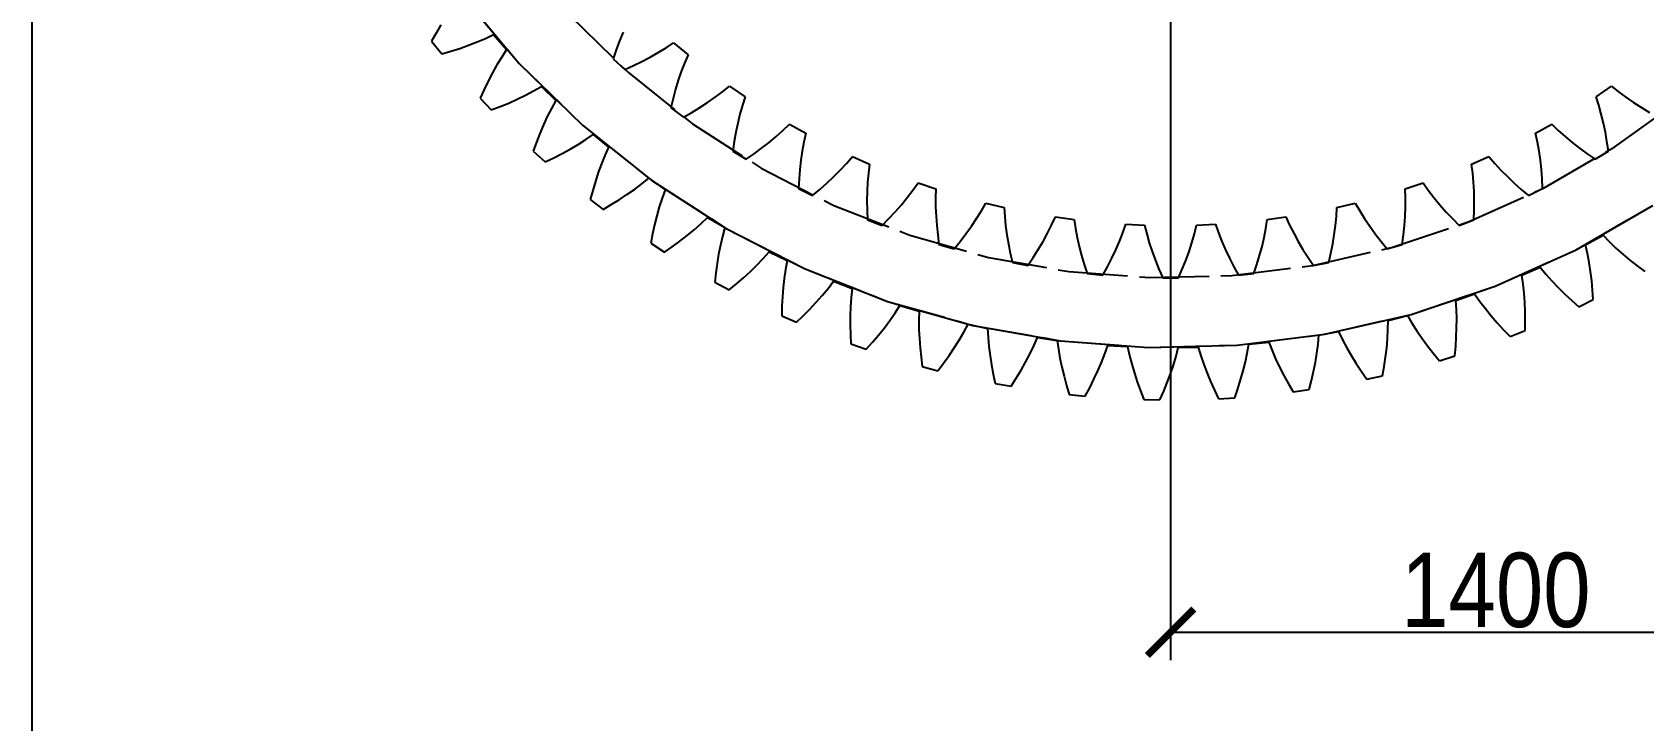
# Model space of a CAD drawing. Header units: millimetres. Extents: x -13 to 234, y -140 to 87.
# Drawn here: x 0.75 to 35.43, y -80.05 to -65.24 of the extents above; entities that cross this region are included whole.
import ezdxf

# ---------------------------------------------------------------- set-up
doc = ezdxf.new("R2010")
doc.units = ezdxf.units.MM
doc.linetypes.add('DASHED', pattern=[1.524, 1.27, -0.254])
for name, color, linetype in [('DIMS', 3, 'CONTINUOUS'), ('HIDDEN', 8, 'DASHED'), ('VISIBLE', 7, 'CONTINUOUS')]:
    doc.layers.add(name, color=color, linetype=linetype)
doc.styles.add('OpenSansCondensed-Light', font='OpenSansCondensed-Light.ttf')
doc.dimstyles.new('EZDXF', dxfattribs={"dimtxt": 0.25, "dimasz": 0.175, "dimexe": 0.375, "dimexo": 0.125, "dimgap": 0.1, "dimtad": 1, "dimlfac": 100, "dimzin": 12, "dimdsep": 46, "dimtxsty": 'OpenSansCondensed-Light', "dimblk": 'ARCHTICK', "dimcen": 2.5, "dimazin": 3, "dimtfac": 0.5, "dimtmove": 2, "dimatfit": 3})

# ---------------------------------------------------------------- blocks, each defined once
blk = doc.blocks.new('_ARCHTICK')
at = {"color": 0, "linetype": 'BYBLOCK', "const_width": 0.15}
blk.add_lwpolyline([(-0.5, -0.5), (0.5, 0.5)], dxfattribs=at)

msp = doc.modelspace()

# ---------------------------------------------------------------- linework, layer by layer
at = {"layer": 'HIDDEN'}
for points in [[(0.75, -117), (0.75, -11.5)], [(10.00484, -64.44776), (11.23038, -65.9083), (12.59526, -67.23957), (14.0859, -68.42831), (15.6875, -69.46274), (17.38413, -70.33255), (19.15894, -71.02911), (20.99429, -71.5455), (22.87193, -71.87657), (24.7732, -72.01906), (26.67921, -71.97152), (28.57102, -71.73445), (30.42982, -71.31019), (32.23715, -70.70296), (33.97503, -69.9188), (35.6262, -68.9655)], [(10.00484, -64.44776), (11.23038, -65.9083), (12.59526, -67.23957), (14.0859, -68.42831), (15.6875, -69.46274), (17.38413, -70.33255), (19.15894, -71.02911), (20.99429, -71.5455), (22.87193, -71.87657), (24.7732, -72.01906), (26.67921, -71.97152), (28.57102, -71.73445), (30.42982, -71.31019), (32.23715, -70.70296), (33.97503, -69.9188), (35.6262, -68.9655)], [(10.00484, -64.44776), (11.23038, -65.9083), (12.59526, -67.23957), (14.0859, -68.42831), (15.6875, -69.46274), (17.38413, -70.33255), (19.15894, -71.02911), (20.99429, -71.5455), (22.87193, -71.87657), (24.7732, -72.01906), (26.67921, -71.97152), (28.57102, -71.73445), (30.42982, -71.31019), (32.23715, -70.70296), (33.97503, -69.9188), (35.6262, -68.9655)], [(9.54621, -65.08222), (9.44401, -65.25616)], [(12.32996, -64.88804), (13.58779, -66.11489), (14.96152, -67.21041), (16.4375, -68.1637), (18.00106, -68.96529), (19.63667, -69.60722), (21.32807, -70.0831), (23.05844, -70.38822), (24.8106, -70.51952), (26.56712, -70.47572), (28.31055, -70.25724), (30.02356, -69.86625), (31.68914, -69.30665), (33.29071, -68.58399), (34.81238, -67.70546), (36.23901, -66.67978)], [(12.32996, -64.88804), (13.58779, -66.11489), (14.96152, -67.21041), (16.4375, -68.1637), (18.00106, -68.96529), (19.63667, -69.60722), (21.32807, -70.0831), (23.05844, -70.38822), (24.8106, -70.51952), (26.56712, -70.47572), (28.31055, -70.25724), (30.02356, -69.86625), (31.68914, -69.30665), (33.29071, -68.58399), (34.81238, -67.70546), (36.23901, -66.67978)], [(9.44401, -65.25616), (9.34557, -65.43441)], [(9.34557, -65.43441), (9.56328, -65.70583)], [(9.95061, -65.58639), (10.13896, -65.5196)], [(10.13896, -65.5196), (10.32344, -65.44782)], [(10.32344, -65.44782), (10.5037, -65.37074)], [(10.5037, -65.37074), (10.6793, -65.28791)], [(10.6793, -65.28791), (10.96041, -65.61115)], [(10.6793, -65.28791), (10.96041, -65.61115)], [(13.38946, -65.42558), (13.31853, -65.61638)], [(13.38946, -65.42558), (13.31853, -65.61638)], [(13.46548, -65.23912), (13.38946, -65.42558)], [(13.46548, -65.23912), (13.38946, -65.42558)], [(14.39234, -65.57217), (14.55414, -65.46378)], [(14.39234, -65.57217), (14.55414, -65.46378)], [(14.55414, -65.46378), (14.8655, -65.72233)], [(14.55414, -65.46378), (14.8655, -65.72233)], [(9.56328, -65.70583), (9.75865, -65.64841)], [(9.75865, -65.64841), (9.95061, -65.58639)], [(10.85403, -65.77356), (10.75268, -65.94139)], [(10.96041, -65.61115), (10.85403, -65.77356)], [(13.31853, -65.61638), (13.25251, -65.81126)], [(13.31853, -65.61638), (13.25251, -65.81126)], [(13.25251, -65.81126), (13.5008, -66.03762)], [(13.25251, -65.81126), (13.5008, -66.03762)], [(13.68876, -65.95389), (13.8722, -65.86565)], [(13.68876, -65.95389), (13.8722, -65.86565)], [(13.8722, -65.86565), (14.05085, -65.77276)], [(13.8722, -65.86565), (14.05085, -65.77276)], [(14.05085, -65.77276), (14.22438, -65.67503)], [(14.05085, -65.77276), (14.22438, -65.67503)], [(14.22438, -65.67503), (14.39234, -65.57217)], [(14.22438, -65.67503), (14.39234, -65.57217)], [(14.8655, -65.72233), (14.78869, -65.90129)], [(14.8655, -65.72233), (14.78869, -65.90129)], [(10.656, -66.11412), (10.56373, -66.29138)], [(10.75268, -65.94139), (10.656, -66.11412)], [(13.5008, -66.03762), (13.68876, -65.95389)], [(13.5008, -66.03762), (13.68876, -65.95389)], [(14.71845, -66.08529), (14.65426, -66.27382)], [(14.71845, -66.08529), (14.65426, -66.27382)], [(14.78869, -65.90129), (14.71845, -66.08529)], [(14.78869, -65.90129), (14.71845, -66.08529)], [(10.47568, -66.47289), (10.3917, -66.6584)], [(10.56373, -66.29138), (10.47568, -66.47289)], [(11.36755, -66.59407), (11.54112, -66.50291)], [(11.54112, -66.50291), (11.70958, -66.40639)], [(11.70958, -66.40639), (12.01549, -66.70628)], [(11.70958, -66.40639), (12.01549, -66.70628)], [(14.59577, -66.4665), (14.54275, -66.66303)], [(14.59577, -66.4665), (14.54275, -66.66303)], [(14.65426, -66.27382), (14.59577, -66.4665)], [(14.65426, -66.27382), (14.59577, -66.4665)], [(15.45014, -66.63785), (15.6079, -66.51993)], [(15.45014, -66.63785), (15.6079, -66.51993)], [(15.6079, -66.51993), (15.75901, -66.39708)], [(15.6079, -66.51993), (15.75901, -66.39708)], [(15.75901, -66.39708), (16.09289, -66.62579)], [(15.75901, -66.39708), (16.09289, -66.62579)], [(34.40711, -66.62579), (34.74099, -66.39708)], [(34.40711, -66.62579), (34.74099, -66.39708)], [(34.74099, -66.39708), (34.8921, -66.51993)], [(34.74099, -66.39708), (34.8921, -66.51993)], [(34.8921, -66.51993), (35.04986, -66.63785)], [(34.8921, -66.51993), (35.04986, -66.63785)], [(10.3917, -66.6584), (10.63029, -66.91166)], [(10.63029, -66.91166), (10.82048, -66.8389)], [(10.82048, -66.8389), (11.00691, -66.76182)], [(11.00691, -66.76182), (11.18936, -66.68028)], [(11.18936, -66.68028), (11.36755, -66.59407)], [(11.92234, -66.87663), (11.83465, -67.05197)], [(12.01549, -66.70628), (11.92234, -66.87663)], [(14.54275, -66.66303), (14.49499, -66.86318)], [(14.54275, -66.66303), (14.49499, -66.86318)], [(14.49499, -66.86318), (14.76311, -67.06565)], [(14.49499, -66.86318), (14.76311, -67.06565)], [(14.94254, -66.96495), (15.11706, -66.86016)], [(14.94254, -66.96495), (15.11706, -66.86016)], [(15.11706, -66.86016), (15.28638, -66.75118)], [(15.11706, -66.86016), (15.28638, -66.75118)], [(15.28638, -66.75118), (15.45014, -66.63785)], [(15.28638, -66.75118), (15.45014, -66.63785)], [(16.03292, -66.81108), (15.97996, -67.00078)], [(16.03292, -66.81108), (15.97996, -67.00078)], [(16.09289, -66.62579), (16.03292, -66.81108)], [(16.09289, -66.62579), (16.03292, -66.81108)], [(34.46708, -66.81108), (34.40711, -66.62579)], [(34.46708, -66.81108), (34.40711, -66.62579)], [(34.52004, -67.00078), (34.46708, -66.81108)], [(34.52004, -67.00078), (34.46708, -66.81108)], [(35.04986, -66.63785), (35.21362, -66.75118)], [(35.04986, -66.63785), (35.21362, -66.75118)], [(35.21362, -66.75118), (35.38294, -66.86016)], [(35.21362, -66.75118), (35.38294, -66.86016)], [(35.38294, -66.86016), (35.55746, -66.96495)], [(35.38294, -66.86016), (35.55746, -66.96495)], [(11.752, -67.23184), (11.6741, -67.41588)], [(11.83465, -67.05197), (11.752, -67.23184)], [(14.76311, -67.06565), (14.94254, -66.96495)], [(14.76311, -67.06565), (14.94254, -66.96495)], [(15.93344, -67.19443), (15.89298, -67.39168)], [(15.93344, -67.19443), (15.89298, -67.39168)], [(15.97996, -67.00078), (15.93344, -67.19443)], [(15.97996, -67.00078), (15.93344, -67.19443)], [(16.90572, -67.35149), (17.04485, -67.21522)], [(16.90572, -67.35149), (17.04485, -67.21522)], [(17.04485, -67.21522), (17.39841, -67.41215)], [(17.04485, -67.21522), (17.39841, -67.41215)], [(33.10159, -67.41215), (33.45515, -67.21522)], [(33.10159, -67.41215), (33.45515, -67.21522)], [(33.45515, -67.21522), (33.59428, -67.35149)], [(33.45515, -67.21522), (33.59428, -67.35149)], [(34.56656, -67.19443), (34.52004, -67.00078)], [(34.56656, -67.19443), (34.52004, -67.00078)], [(34.60702, -67.39168), (34.56656, -67.19443)], [(34.60702, -67.39168), (34.56656, -67.19443)], [(11.60075, -67.6038), (11.53178, -67.7954)], [(11.6741, -67.41588), (11.60075, -67.6038)], [(12.49943, -67.65374), (12.66521, -67.54908)], [(12.66521, -67.54908), (12.82547, -67.43949)], [(12.82547, -67.43949), (13.15424, -67.71412)], [(12.82547, -67.43949), (13.15424, -67.71412)], [(15.85831, -67.59226), (15.82922, -67.79596)], [(15.85831, -67.59226), (15.82922, -67.79596)], [(15.89298, -67.39168), (15.85831, -67.59226)], [(15.89298, -67.39168), (15.85831, -67.59226)], [(16.44836, -67.73555), (16.6069, -67.61142)], [(16.44836, -67.73555), (16.6069, -67.61142)], [(16.6069, -67.61142), (16.75951, -67.48346)], [(16.6069, -67.61142), (16.75951, -67.48346)], [(16.75951, -67.48346), (16.90572, -67.35149)], [(16.75951, -67.48346), (16.90572, -67.35149)], [(17.35579, -67.60218), (17.32056, -67.79596)], [(17.35579, -67.60218), (17.32056, -67.79596)], [(17.39841, -67.41215), (17.35579, -67.60218)], [(17.39841, -67.41215), (17.35579, -67.60218)], [(33.14421, -67.60218), (33.10159, -67.41215)], [(33.14421, -67.60218), (33.10159, -67.41215)], [(33.17944, -67.79596), (33.14421, -67.60218)], [(33.17944, -67.79596), (33.14421, -67.60218)], [(33.59428, -67.35149), (33.74049, -67.48346)], [(33.59428, -67.35149), (33.74049, -67.48346)], [(33.74049, -67.48346), (33.8931, -67.61142)], [(33.74049, -67.48346), (33.8931, -67.61142)], [(33.8931, -67.61142), (34.05164, -67.73555)], [(33.8931, -67.61142), (34.05164, -67.73555)], [(34.64169, -67.59226), (34.60702, -67.39168)], [(34.64169, -67.59226), (34.60702, -67.39168)], [(34.67078, -67.79596), (34.64169, -67.59226)], [(34.67078, -67.79596), (34.64169, -67.59226)], [(11.53178, -67.7954), (11.78974, -68.02891)], [(11.78974, -68.02891), (11.97354, -67.94126)], [(11.97354, -67.94126), (12.15326, -67.84962)], [(12.15326, -67.84962), (12.32866, -67.75384)], [(12.32866, -67.75384), (12.49943, -67.65374)], [(13.07492, -67.89133), (13.00144, -68.07309)], [(13.15424, -67.71412), (13.07492, -67.89133)], [(15.82922, -67.79596), (16.11489, -67.97283)], [(15.82922, -67.79596), (16.11489, -67.97283)], [(16.11489, -67.97283), (16.28426, -67.856)], [(16.11489, -67.97283), (16.28426, -67.856)], [(16.28426, -67.856), (16.44836, -67.73555)], [(16.28426, -67.856), (16.44836, -67.73555)], [(17.32056, -67.79596), (17.2921, -67.99307)], [(17.32056, -67.79596), (17.2921, -67.99307)], [(18.27473, -68.05976), (18.40069, -67.91123)], [(18.27473, -68.05976), (18.40069, -67.91123)], [(18.40069, -67.91123), (18.77092, -68.0747)], [(18.40069, -67.91123), (18.77092, -68.0747)], [(31.72908, -68.0747), (32.09931, -67.91123)], [(31.72908, -68.0747), (32.09931, -67.91123)], [(32.09931, -67.91123), (32.22527, -68.05976)], [(32.09931, -67.91123), (32.22527, -68.05976)], [(33.2079, -67.99307), (33.17944, -67.79596)], [(33.2079, -67.99307), (33.17944, -67.79596)], [(34.05164, -67.73555), (34.21574, -67.856)], [(34.05164, -67.73555), (34.21574, -67.856)], [(34.21574, -67.856), (34.38511, -67.97283)], [(34.21574, -67.856), (34.38511, -67.97283)], [(34.38511, -67.97283), (34.67078, -67.79596)], [(34.38511, -67.97283), (34.67078, -67.79596)], [(12.93334, -68.25895), (12.87031, -68.4486)], [(13.00144, -68.07309), (12.93334, -68.25895)], [(17.27002, -68.19322), (17.25401, -68.39615)], [(17.27002, -68.19322), (17.25401, -68.39615)], [(17.2921, -67.99307), (17.27002, -68.19322)], [(17.2921, -67.99307), (17.27002, -68.19322)], [(18.00117, -68.34615), (18.14133, -68.20465)], [(18.00117, -68.34615), (18.14133, -68.20465)], [(18.14133, -68.20465), (18.27473, -68.05976)], [(18.14133, -68.20465), (18.27473, -68.05976)], [(18.74601, -68.26785), (18.72881, -68.46405)], [(18.74601, -68.26785), (18.72881, -68.46405)], [(18.77092, -68.0747), (18.74601, -68.26785)], [(18.77092, -68.0747), (18.74601, -68.26785)], [(31.75399, -68.26785), (31.72908, -68.0747)], [(31.75399, -68.26785), (31.72908, -68.0747)], [(31.77119, -68.46405), (31.75399, -68.26785)], [(31.77119, -68.46405), (31.75399, -68.26785)], [(32.22527, -68.05976), (32.35867, -68.20465)], [(32.22527, -68.05976), (32.35867, -68.20465)], [(32.35867, -68.20465), (32.49883, -68.34615)], [(32.35867, -68.20465), (32.49883, -68.34615)], [(33.22998, -68.19322), (33.2079, -67.99307)], [(33.22998, -68.19322), (33.2079, -67.99307)], [(33.24599, -68.39615), (33.22998, -68.19322)], [(33.24599, -68.39615), (33.22998, -68.19322)], [(12.81212, -68.64176), (12.75859, -68.83823)], [(12.87031, -68.4486), (12.81212, -68.64176)], [(13.54964, -68.73349), (13.71192, -68.62014)], [(13.71192, -68.62014), (13.86886, -68.50264)], [(13.86886, -68.50264), (14.01991, -68.38066)], [(14.01991, -68.38066), (14.36946, -68.6283)], [(14.01991, -68.38066), (14.36946, -68.6283)], [(14.36946, -68.6283), (14.30447, -68.81125)], [(17.25401, -68.39615), (17.24384, -68.60166)], [(17.25401, -68.39615), (17.24384, -68.60166)], [(17.24384, -68.60166), (17.5446, -68.75142)], [(17.24384, -68.60166), (17.5446, -68.75142)], [(17.5446, -68.75142), (17.70247, -68.61945)], [(17.5446, -68.75142), (17.70247, -68.61945)], [(17.70247, -68.61945), (17.85476, -68.48438)], [(17.70247, -68.61945), (17.85476, -68.48438)], [(17.85476, -68.48438), (18.00117, -68.34615)], [(17.85476, -68.48438), (18.00117, -68.34615)], [(18.71866, -68.66295), (18.71514, -68.86428)], [(18.71866, -68.66295), (18.71514, -68.86428)], [(18.72881, -68.46405), (18.71866, -68.66295)], [(18.72881, -68.46405), (18.71866, -68.66295)], [(19.58378, -68.79527), (19.70325, -68.63869)], [(19.58378, -68.79527), (19.70325, -68.63869)], [(19.70325, -68.63869), (19.81497, -68.47917)], [(19.70325, -68.63869), (19.81497, -68.47917)], [(19.81497, -68.47917), (20.1987, -68.60778)], [(19.81497, -68.47917), (20.1987, -68.60778)], [(20.1987, -68.60778), (20.19173, -68.80241)], [(20.1987, -68.60778), (20.19173, -68.80241)], [(30.3013, -68.60778), (30.68503, -68.47917)], [(30.3013, -68.60778), (30.68503, -68.47917)], [(30.30827, -68.80241), (30.3013, -68.60778)], [(30.30827, -68.80241), (30.3013, -68.60778)], [(30.68503, -68.47917), (30.79675, -68.63869)], [(30.68503, -68.47917), (30.79675, -68.63869)], [(30.79675, -68.63869), (30.91622, -68.79527)], [(30.79675, -68.63869), (30.91622, -68.79527)], [(31.78134, -68.66295), (31.77119, -68.46405)], [(31.78134, -68.66295), (31.77119, -68.46405)], [(31.78486, -68.86428), (31.78134, -68.66295)], [(31.78486, -68.86428), (31.78134, -68.66295)], [(32.49883, -68.34615), (32.64524, -68.48438)], [(32.49883, -68.34615), (32.64524, -68.48438)], [(32.64524, -68.48438), (32.79753, -68.61945)], [(32.64524, -68.48438), (32.79753, -68.61945)], [(32.79753, -68.61945), (32.9554, -68.75142)], [(32.79753, -68.61945), (32.9554, -68.75142)], [(32.9554, -68.75142), (33.25616, -68.60166)], [(32.9554, -68.75142), (33.25616, -68.60166)], [(33.25616, -68.60166), (33.24599, -68.39615)], [(33.25616, -68.60166), (33.24599, -68.39615)], [(12.75859, -68.83823), (13.03428, -69.0505)], [(13.03428, -69.0505), (13.21054, -68.94853)], [(13.21054, -68.94853), (13.38241, -68.8429)], [(13.38241, -68.8429), (13.54964, -68.73349)], [(14.24566, -68.99828), (14.19254, -69.18896)], [(14.30447, -68.81125), (14.24566, -68.99828)], [(18.71514, -68.86428), (18.71792, -69.06782)], [(18.71514, -68.86428), (18.71792, -69.06782)], [(19.32425, -69.10025), (19.45728, -68.94909)], [(19.32425, -69.10025), (19.45728, -68.94909)], [(19.45728, -68.94909), (19.58378, -68.79527)], [(19.45728, -68.94909), (19.58378, -68.79527)], [(20.19173, -68.80241), (20.1927, -68.99936)], [(20.19173, -68.80241), (20.1927, -68.99936)], [(20.1927, -68.99936), (20.20095, -69.19834)], [(20.1927, -68.99936), (20.20095, -69.19834)], [(21.17909, -69.08334), (21.27562, -68.91419)], [(21.17909, -69.08334), (21.27562, -68.91419)], [(21.27562, -68.91419), (21.66958, -69.00685)], [(21.27562, -68.91419), (21.66958, -69.00685)], [(21.66958, -69.00685), (21.68059, -69.20129)], [(21.66958, -69.00685), (21.68059, -69.20129)], [(28.81941, -69.20129), (28.83042, -69.00685)], [(28.81941, -69.20129), (28.83042, -69.00685)], [(28.83042, -69.00685), (29.22438, -68.91419)], [(28.83042, -69.00685), (29.22438, -68.91419)], [(29.22438, -68.91419), (29.32091, -69.08334)], [(29.22438, -68.91419), (29.32091, -69.08334)], [(30.29905, -69.19834), (30.3073, -68.99936)], [(30.29905, -69.19834), (30.3073, -68.99936)], [(30.3073, -68.99936), (30.30827, -68.80241)], [(30.3073, -68.99936), (30.30827, -68.80241)], [(30.91622, -68.79527), (31.04272, -68.94909)], [(30.91622, -68.79527), (31.04272, -68.94909)], [(31.04272, -68.94909), (31.17575, -69.10025)], [(31.04272, -68.94909), (31.17575, -69.10025)], [(31.78208, -69.06782), (31.78486, -68.86428)], [(31.78208, -69.06782), (31.78486, -68.86428)], [(14.19254, -69.18896), (14.14478, -69.38301)], [(14.99737, -69.48715), (15.14447, -69.35755)], [(15.14447, -69.35755), (15.28535, -69.22395)], [(15.28535, -69.22395), (15.65347, -69.44304)], [(15.28535, -69.22395), (15.65347, -69.44304)], [(18.71792, -69.06782), (18.72676, -69.27339)], [(18.71792, -69.06782), (18.72676, -69.27339)], [(18.72676, -69.27339), (19.04005, -69.39476)], [(18.72676, -69.27339), (19.04005, -69.39476)], [(19.04005, -69.39476), (19.18508, -69.2488)], [(19.04005, -69.39476), (19.18508, -69.2488)], [(19.18508, -69.2488), (19.32425, -69.10025)], [(19.18508, -69.2488), (19.32425, -69.10025)], [(20.20095, -69.19834), (20.21602, -69.39914)], [(20.20095, -69.19834), (20.21602, -69.39914)], [(20.96282, -69.41511), (21.07459, -69.25028)], [(20.96282, -69.41511), (21.07459, -69.25028)], [(21.07459, -69.25028), (21.17909, -69.08334)], [(21.07459, -69.25028), (21.17909, -69.08334)], [(21.68059, -69.20129), (21.69973, -69.39731)], [(21.68059, -69.20129), (21.69973, -69.39731)], [(22.68967, -69.38992), (22.77018, -69.21259)], [(22.68967, -69.38992), (22.77018, -69.21259)], [(22.77018, -69.21259), (23.17101, -69.2685)], [(22.77018, -69.21259), (23.17101, -69.2685)], [(23.17101, -69.2685), (23.19991, -69.46109)], [(23.17101, -69.2685), (23.19991, -69.46109)], [(27.30009, -69.46109), (27.32899, -69.2685)], [(27.30009, -69.46109), (27.32899, -69.2685)], [(27.32899, -69.2685), (27.72982, -69.21259)], [(27.32899, -69.2685), (27.72982, -69.21259)], [(27.72982, -69.21259), (27.81033, -69.38992)], [(27.72982, -69.21259), (27.81033, -69.38992)], [(28.80027, -69.39731), (28.81941, -69.20129)], [(28.80027, -69.39731), (28.81941, -69.20129)], [(29.32091, -69.08334), (29.42541, -69.25028)], [(29.32091, -69.08334), (29.42541, -69.25028)], [(29.42541, -69.25028), (29.53718, -69.41511)], [(29.42541, -69.25028), (29.53718, -69.41511)], [(30.28398, -69.39914), (30.29905, -69.19834)], [(30.28398, -69.39914), (30.29905, -69.19834)], [(31.17575, -69.10025), (31.31492, -69.2488)], [(31.17575, -69.10025), (31.31492, -69.2488)], [(31.31492, -69.2488), (31.45995, -69.39476)], [(31.31492, -69.2488), (31.45995, -69.39476)], [(31.45995, -69.39476), (31.77324, -69.27339)], [(31.45995, -69.39476), (31.77324, -69.27339)], [(31.77324, -69.27339), (31.78208, -69.06782)], [(31.77324, -69.27339), (31.78208, -69.06782)], [(14.10212, -69.58019), (14.06437, -69.78029)], [(14.14478, -69.38301), (14.10212, -69.58019)], [(14.68659, -69.73538), (14.8446, -69.61303)], [(14.8446, -69.61303), (14.99737, -69.48715)], [(15.60322, -69.63058), (15.55946, -69.82168)], [(15.65347, -69.44304), (15.60322, -69.63058)], [(20.21602, -69.39914), (20.23756, -69.60155)], [(20.21602, -69.39914), (20.23756, -69.60155)], [(20.23756, -69.60155), (20.26533, -69.80543)], [(20.23756, -69.60155), (20.26533, -69.80543)], [(20.71942, -69.73865), (20.8443, -69.5779)], [(20.71942, -69.73865), (20.8443, -69.5779)], [(20.8443, -69.5779), (20.96282, -69.41511)], [(20.8443, -69.5779), (20.96282, -69.41511)], [(21.69973, -69.39731), (21.72631, -69.59468)], [(21.69973, -69.39731), (21.72631, -69.59468)], [(21.72631, -69.59468), (21.75984, -69.79323)], [(21.72631, -69.59468), (21.75984, -69.79323)], [(22.50493, -69.74023), (22.60101, -69.56579)], [(22.50493, -69.74023), (22.60101, -69.56579)], [(22.60101, -69.56579), (22.68967, -69.38992)], [(22.60101, -69.56579), (22.68967, -69.38992)], [(23.19991, -69.46109), (23.23706, -69.65451)], [(23.19991, -69.46109), (23.23706, -69.65451)], [(23.23706, -69.65451), (23.28173, -69.84859)], [(23.23706, -69.65451), (23.28173, -69.84859)], [(24.15004, -69.73911), (24.22209, -69.55581)], [(24.15004, -69.73911), (24.22209, -69.55581)], [(24.22209, -69.55581), (24.28589, -69.37181)], [(24.22209, -69.55581), (24.28589, -69.37181)], [(24.28589, -69.37181), (24.69017, -69.3905)], [(24.28589, -69.37181), (24.69017, -69.3905)], [(24.69017, -69.3905), (24.73672, -69.5796)], [(24.69017, -69.3905), (24.73672, -69.5796)], [(24.73672, -69.5796), (24.79155, -69.76877)], [(24.73672, -69.5796), (24.79155, -69.76877)], [(25.70845, -69.76877), (25.76328, -69.5796)], [(25.70845, -69.76877), (25.76328, -69.5796)], [(25.76328, -69.5796), (25.80983, -69.3905)], [(25.76328, -69.5796), (25.80983, -69.3905)], [(25.80983, -69.3905), (26.21411, -69.37181)], [(25.80983, -69.3905), (26.21411, -69.37181)], [(26.21411, -69.37181), (26.27791, -69.55581)], [(26.21411, -69.37181), (26.27791, -69.55581)], [(26.27791, -69.55581), (26.34996, -69.73911)], [(26.27791, -69.55581), (26.34996, -69.73911)], [(27.21827, -69.84859), (27.26294, -69.65451)], [(27.21827, -69.84859), (27.26294, -69.65451)], [(27.26294, -69.65451), (27.30009, -69.46109)], [(27.26294, -69.65451), (27.30009, -69.46109)], [(27.81033, -69.38992), (27.89899, -69.56579)], [(27.81033, -69.38992), (27.89899, -69.56579)], [(27.89899, -69.56579), (27.99507, -69.74023)], [(27.89899, -69.56579), (27.99507, -69.74023)], [(28.74016, -69.79323), (28.77369, -69.59468)], [(28.74016, -69.79323), (28.77369, -69.59468)], [(28.77369, -69.59468), (28.80027, -69.39731)], [(28.77369, -69.59468), (28.80027, -69.39731)], [(29.53718, -69.41511), (29.6557, -69.5779)], [(29.53718, -69.41511), (29.6557, -69.5779)], [(29.6557, -69.5779), (29.78058, -69.73865)], [(29.6557, -69.5779), (29.78058, -69.73865)], [(30.23467, -69.80543), (30.26244, -69.60155)], [(30.23467, -69.80543), (30.26244, -69.60155)], [(30.26244, -69.60155), (30.28398, -69.39914)], [(30.26244, -69.60155), (30.28398, -69.39914)], [(34.18125, -69.81149), (34.55779, -69.60721)], [(34.18125, -69.81149), (34.55779, -69.60721)], [(34.55779, -69.60721), (34.69324, -69.7463)], [(14.06437, -69.78029), (14.35606, -69.96999)], [(14.35606, -69.96999), (14.52366, -69.85434)], [(14.52366, -69.85434), (14.68659, -69.73538)], [(15.52166, -70.01599), (15.48946, -70.21322)], [(15.55946, -69.82168), (15.52166, -70.01599)], [(16.48397, -70.10841), (16.61379, -69.96404)], [(16.61379, -69.96404), (16.99815, -70.15319)], [(16.61379, -69.96404), (16.99815, -70.15319)], [(20.26533, -69.80543), (20.58849, -69.89738)], [(20.26533, -69.80543), (20.58849, -69.89738)], [(20.58849, -69.89738), (20.71942, -69.73865)], [(20.58849, -69.89738), (20.71942, -69.73865)], [(21.75984, -69.79323), (21.79997, -69.9928)], [(21.75984, -69.79323), (21.79997, -69.9928)], [(21.79997, -69.9928), (21.84643, -70.19325)], [(21.79997, -69.9928), (21.84643, -70.19325)], [(22.29243, -70.08485), (22.40194, -69.91326)], [(22.29243, -70.08485), (22.40194, -69.91326)], [(22.40194, -69.91326), (22.50493, -69.74023)], [(22.40194, -69.91326), (22.50493, -69.74023)], [(23.28173, -69.84859), (23.33344, -70.0432)], [(23.28173, -69.84859), (23.33344, -70.0432)], [(23.33344, -70.0432), (23.39181, -70.23821)], [(23.33344, -70.0432), (23.39181, -70.23821)], [(23.98387, -70.10347), (24.07046, -69.92168)], [(23.98387, -70.10347), (24.07046, -69.92168)], [(24.07046, -69.92168), (24.15004, -69.73911)], [(24.07046, -69.92168), (24.15004, -69.73911)], [(24.79155, -69.76877), (24.85395, -69.9579)], [(24.79155, -69.76877), (24.85395, -69.9579)], [(24.85395, -69.9579), (24.92339, -70.14691)], [(24.85395, -69.9579), (24.92339, -70.14691)], [(25.57661, -70.14691), (25.64605, -69.9579)], [(25.57661, -70.14691), (25.64605, -69.9579)], [(25.64605, -69.9579), (25.70845, -69.76877)], [(25.64605, -69.9579), (25.70845, -69.76877)], [(26.34996, -69.73911), (26.42954, -69.92168)], [(26.34996, -69.73911), (26.42954, -69.92168)], [(26.42954, -69.92168), (26.51613, -70.10347)], [(26.42954, -69.92168), (26.51613, -70.10347)], [(27.10819, -70.23821), (27.16656, -70.0432)], [(27.10819, -70.23821), (27.16656, -70.0432)], [(27.16656, -70.0432), (27.21827, -69.84859)], [(27.16656, -70.0432), (27.21827, -69.84859)], [(27.99507, -69.74023), (28.09806, -69.91326)], [(27.99507, -69.74023), (28.09806, -69.91326)], [(28.09806, -69.91326), (28.20757, -70.08485)], [(28.09806, -69.91326), (28.20757, -70.08485)], [(28.65357, -70.19325), (28.70003, -69.9928)], [(28.65357, -70.19325), (28.70003, -69.9928)], [(28.70003, -69.9928), (28.74016, -69.79323)], [(28.70003, -69.9928), (28.74016, -69.79323)], [(29.78058, -69.73865), (29.91151, -69.89738)], [(29.78058, -69.73865), (29.91151, -69.89738)], [(29.91151, -69.89738), (30.23467, -69.80543)], [(29.91151, -69.89738), (30.23467, -69.80543)], [(34.224, -70.00087), (34.18125, -69.81149)], [(34.26014, -70.19357), (34.224, -70.00087)], [(34.69324, -69.7463), (34.83508, -69.88164)], [(34.83508, -69.88164), (34.98272, -70.0135)], [(34.98272, -70.0135), (35.13574, -70.14203)], [(15.48946, -70.21322), (15.4626, -70.41316)], [(16.05756, -70.52143), (16.20535, -70.38691)], [(16.20535, -70.38691), (16.34763, -70.24929)], [(16.34763, -70.24929), (16.48397, -70.10841)], [(16.96296, -70.34413), (16.93452, -70.53811)], [(16.99815, -70.15319), (16.96296, -70.34413)], [(21.84643, -70.19325), (22.17669, -70.25498)], [(21.84643, -70.19325), (22.17669, -70.25498)], [(22.17669, -70.25498), (22.29243, -70.08485)], [(22.17669, -70.25498), (22.29243, -70.08485)], [(23.39181, -70.23821), (23.45657, -70.43352)], [(23.39181, -70.23821), (23.45657, -70.43352)], [(23.79112, -70.46452), (23.89066, -70.28444)], [(23.79112, -70.46452), (23.89066, -70.28444)], [(23.89066, -70.28444), (23.98387, -70.10347)], [(23.89066, -70.28444), (23.98387, -70.10347)], [(24.92339, -70.14691), (24.99951, -70.3357)], [(24.92339, -70.14691), (24.99951, -70.3357)], [(24.99951, -70.3357), (25.08201, -70.5242)], [(24.99951, -70.3357), (25.08201, -70.5242)], [(25.41799, -70.5242), (25.50049, -70.3357)], [(25.41799, -70.5242), (25.50049, -70.3357)], [(25.50049, -70.3357), (25.57661, -70.14691)], [(25.50049, -70.3357), (25.57661, -70.14691)], [(26.51613, -70.10347), (26.60934, -70.28444)], [(26.51613, -70.10347), (26.60934, -70.28444)], [(26.60934, -70.28444), (26.70888, -70.46452)], [(26.60934, -70.28444), (26.70888, -70.46452)], [(27.04343, -70.43352), (27.10819, -70.23821)], [(27.04343, -70.43352), (27.10819, -70.23821)], [(28.20757, -70.08485), (28.32331, -70.25498)], [(28.20757, -70.08485), (28.32331, -70.25498)], [(28.32331, -70.25498), (28.65357, -70.19325)], [(28.32331, -70.25498), (28.65357, -70.19325)], [(32.8094, -70.46762), (33.20097, -70.2939)], [(32.8094, -70.46762), (33.20097, -70.2939)], [(33.20097, -70.2939), (33.32495, -70.44331)], [(34.29018, -70.38922), (34.26014, -70.19357)], [(34.31451, -70.58758), (34.29018, -70.38922)], [(35.13574, -70.14203), (35.29382, -70.26737)], [(35.29382, -70.26737), (35.45669, -70.3896)], [(15.4626, -70.41316), (15.44087, -70.61563)], [(15.44087, -70.61563), (15.74671, -70.78155)], [(15.74671, -70.78155), (15.90459, -70.65295)], [(15.90459, -70.65295), (16.05756, -70.52143)], [(16.91228, -70.7348), (16.89586, -70.93397)], [(16.93452, -70.53811), (16.91228, -70.7348)], [(17.75417, -70.90174), (17.87889, -70.75047)], [(17.87889, -70.75047), (17.99683, -70.59625)], [(17.99683, -70.59625), (18.39501, -70.75426)], [(17.99683, -70.59625), (18.39501, -70.75426)], [(23.45657, -70.43352), (23.79112, -70.46452)], [(23.45657, -70.43352), (23.79112, -70.46452)], [(25.08201, -70.5242), (25.41799, -70.5242)], [(25.08201, -70.5242), (25.41799, -70.5242)], [(26.70888, -70.46452), (27.04343, -70.43352)], [(26.70888, -70.46452), (27.04343, -70.43352)], [(32.83697, -70.6598), (32.8094, -70.46762)], [(32.85768, -70.85476), (32.83697, -70.6598)], [(33.32495, -70.44331), (33.45559, -70.5895)], [(33.45559, -70.5895), (33.59228, -70.73267)], [(33.59228, -70.73267), (33.73461, -70.87295)], [(34.3334, -70.78843), (34.31451, -70.58758)], [(16.89586, -70.93397), (16.88497, -71.13541)], [(17.48664, -71.19606), (17.62328, -71.05023)], [(17.62328, -71.05023), (17.75417, -70.90174)], [(18.3751, -70.94739), (18.36216, -71.14302)], [(18.39501, -70.75426), (18.3751, -70.94739)], [(31.38975, -71.01268), (31.79389, -70.87062)], [(31.38975, -71.01268), (31.79389, -70.87062)], [(31.40196, -71.20645), (31.38975, -71.01268)], [(31.79389, -70.87062), (31.90561, -71.02941)], [(31.90561, -71.02941), (32.02421, -71.18551)], [(32.87208, -71.05218), (32.85768, -70.85476)], [(32.88057, -71.25184), (32.87208, -71.05218)], [(33.73461, -70.87295), (33.88223, -71.01046)], [(33.88223, -71.01046), (34.03487, -71.14523)], [(34.03487, -71.14523), (34.34706, -70.9916)], [(34.34706, -70.9916), (34.3334, -70.78843)], [(16.88497, -71.13541), (16.87939, -71.33896)], [(16.87939, -71.33896), (17.19744, -71.48006)], [(17.19744, -71.48006), (17.34461, -71.33932)], [(17.34461, -71.33932), (17.48664, -71.19606)], [(18.35561, -71.34085), (18.35507, -71.5407)], [(18.36216, -71.14302), (18.35561, -71.34085)], [(19.08942, -71.5988), (19.20811, -71.44038)], [(19.20811, -71.44038), (19.32042, -71.27968)], [(19.32042, -71.27968), (19.42573, -71.11657)], [(19.42573, -71.11657), (19.8352, -71.24245)], [(19.42573, -71.11657), (19.8352, -71.24245)], [(19.8352, -71.24245), (19.8307, -71.43655)], [(19.8307, -71.43655), (19.83334, -71.63259)], [(29.92807, -71.63735), (29.93129, -71.44322)], [(29.93129, -71.44322), (30.34544, -71.33372)], [(29.93129, -71.44322), (30.34544, -71.33372)], [(30.34544, -71.33372), (30.44418, -71.50089)], [(31.40712, -71.40243), (31.40196, -71.20645)], [(31.40579, -71.60037), (31.40712, -71.40243)], [(32.02421, -71.18551), (32.1491, -71.33909)], [(32.1491, -71.33909), (32.27983, -71.49024)], [(32.88344, -71.45356), (32.88057, -71.25184)], [(18.35507, -71.5407), (18.36022, -71.74237)], [(18.36022, -71.74237), (18.37083, -71.94572)], [(18.83461, -71.90912), (18.96481, -71.75503)], [(18.96481, -71.75503), (19.08942, -71.5988)], [(19.83334, -71.63259), (19.84254, -71.83032)], [(20.70025, -71.8618), (20.79943, -71.69269)], [(20.79943, -71.69269), (20.89145, -71.52173)], [(20.89145, -71.52173), (21.30963, -71.61468)], [(20.89145, -71.52173), (21.30963, -71.61468)], [(21.30963, -71.61468), (21.32056, -71.80852)], [(28.42459, -71.94979), (28.44323, -71.75654)], [(28.44323, -71.75654), (28.86477, -71.68028)], [(28.44323, -71.75654), (28.86477, -71.68028)], [(28.86477, -71.68028), (28.94992, -71.85477)], [(29.91763, -71.83312), (29.92807, -71.63735)], [(30.44418, -71.50089), (30.55001, -71.66592)], [(30.55001, -71.66592), (30.66231, -71.82894)], [(31.39839, -71.80008), (31.40579, -71.60037)], [(32.27983, -71.49024), (32.41606, -71.63904)], [(32.41606, -71.63904), (32.55751, -71.78552)], [(32.55751, -71.78552), (32.88092, -71.65717)], [(32.88092, -71.65717), (32.88344, -71.45356)], [(18.37083, -71.94572), (18.69908, -72.06111)], [(18.69908, -72.06111), (18.83461, -71.90912)], [(19.84254, -71.83032), (19.85787, -72.02957)], [(19.85787, -72.02957), (19.87902, -72.2302)], [(20.48271, -72.19478), (20.59452, -72.02914)], [(20.59452, -72.02914), (20.70025, -71.8618)], [(21.32056, -71.80852), (21.33877, -72.00372)], [(21.33877, -72.00372), (21.36365, -72.2001)], [(22.22115, -72.16333), (22.30658, -71.98688)], [(22.30658, -71.98688), (22.38473, -71.80915)], [(22.38473, -71.80915), (22.80897, -71.86858)], [(22.38473, -71.80915), (22.80897, -71.86858)], [(22.80897, -71.86858), (22.83527, -72.06094)], [(22.83527, -72.06094), (22.86893, -72.25408)], [(23.83234, -72.1604), (23.89612, -71.97702)], [(23.89612, -71.97702), (24.32374, -72.00256)], [(23.89612, -71.97702), (24.32374, -72.00256)], [(24.32374, -72.00256), (24.36524, -72.19222)], [(25.36707, -72.21215), (25.41608, -72.02428)], [(25.41608, -72.02428), (25.84437, -72.01576)], [(25.41608, -72.02428), (25.84437, -72.01576)], [(25.84437, -72.01576), (25.90081, -72.20153)], [(26.90105, -72.1418), (26.93498, -71.95063)], [(26.93498, -71.95063), (27.36124, -71.90811)], [(26.93498, -71.95063), (27.36124, -71.90811)], [(27.36124, -71.90811), (27.43226, -72.08881)], [(27.43226, -72.08881), (27.51062, -72.26852)], [(28.39864, -72.14412), (28.42459, -71.94979)], [(28.94992, -71.85477), (29.0423, -72.02769)], [(29.0423, -72.02769), (29.14129, -72.19911)], [(29.87734, -72.22882), (29.90058, -72.03034)], [(29.90058, -72.03034), (29.91763, -71.83312)], [(30.66231, -71.82894), (30.78061, -71.99)], [(30.78061, -71.99), (30.90459, -72.14914)], [(31.36654, -72.20416), (31.38523, -72.00138)], [(31.38523, -72.00138), (31.39839, -71.80008)], [(19.87902, -72.2302), (19.90576, -72.43207)], [(19.90576, -72.43207), (20.24215, -72.52101)], [(20.24215, -72.52101), (20.36516, -72.35873)], [(20.36516, -72.35873), (20.48271, -72.19478)], [(21.36365, -72.2001), (21.39476, -72.39751)], [(21.39476, -72.39751), (21.43179, -72.59582)], [(22.03076, -72.51255), (22.12905, -72.33855)], [(22.12905, -72.33855), (22.22115, -72.16333)], [(22.86893, -72.25408), (22.90933, -72.44786)], [(22.90933, -72.44786), (22.95603, -72.64217)], [(23.68331, -72.52506), (23.7612, -72.34308)], [(23.7612, -72.34308), (23.83234, -72.1604)], [(24.36524, -72.19222), (24.41414, -72.38208)], [(24.41414, -72.38208), (24.46981, -72.57203)], [(25.24748, -72.5875), (25.31066, -72.39991)], [(25.31066, -72.39991), (25.36707, -72.21215)], [(25.90081, -72.20153), (25.96464, -72.3869)], [(25.96464, -72.3869), (26.03522, -72.57183)], [(26.81166, -72.52546), (26.85974, -72.33344)], [(26.85974, -72.33344), (26.90105, -72.1418)], [(27.51062, -72.26852), (27.59567, -72.44726)], [(27.59567, -72.44726), (27.68697, -72.62503)], [(28.32704, -72.53536), (28.36597, -72.33935)], [(28.36597, -72.33935), (28.39864, -72.14412)], [(29.14129, -72.19911), (29.24642, -72.36906)], [(29.24642, -72.36906), (29.35736, -72.53755)], [(29.81349, -72.62909), (29.84823, -72.42845)], [(29.84823, -72.42845), (29.87734, -72.22882)], [(30.90459, -72.14914), (31.03396, -72.3064)], [(31.03396, -72.3064), (31.36654, -72.20416)], [(21.43179, -72.59582), (21.47448, -72.79492)], [(21.47448, -72.79492), (21.81687, -72.85686)], [(21.81687, -72.85686), (21.9266, -72.68532)], [(21.9266, -72.68532), (22.03076, -72.51255)], [(22.95603, -72.64217), (23.0087, -72.83691)], [(23.50906, -72.88682), (23.59915, -72.70632)], [(23.59915, -72.70632), (23.68331, -72.52506)], [(24.46981, -72.57203), (24.5318, -72.76202)], [(24.5318, -72.76202), (24.59977, -72.95196)], [(25.10252, -72.96196), (25.17799, -72.77487)], [(25.17799, -72.77487), (25.24748, -72.5875)], [(26.03522, -72.57183), (26.11211, -72.75629)], [(26.11211, -72.75629), (26.19496, -72.94023)], [(26.69691, -72.91026), (26.75728, -72.71776)], [(26.75728, -72.71776), (26.81166, -72.52546)], [(27.68697, -72.62503), (27.78417, -72.80181)], [(27.78417, -72.80181), (27.887, -72.97757)], [(28.23158, -72.9293), (28.28215, -72.73204)], [(28.28215, -72.73204), (28.32704, -72.53536)], [(29.35736, -72.53755), (29.47383, -72.70459)], [(29.47383, -72.70459), (29.81349, -72.62909)], [(23.0087, -72.83691), (23.06707, -73.032)], [(23.06707, -73.032), (23.4133, -73.06653)], [(23.4133, -73.06653), (23.50906, -72.88682)], [(24.59977, -72.95196), (24.67346, -73.14179)], [(24.67346, -73.14179), (25.02134, -73.14871)], [(25.02134, -73.14871), (25.10252, -72.96196)], [(26.19496, -72.94023), (26.2835, -73.12361)], [(26.2835, -73.12361), (26.63082, -73.10287)], [(26.63082, -73.10287), (26.69691, -72.91026)], [(27.887, -72.97757), (28.23158, -72.9293)]]:
    msp.add_lwpolyline(points, dxfattribs=at)
at = {"layer": 'VISIBLE'}
for points in [[(0.75, -117), (0.75, -11.5)], [(10.00484, -64.44776), (11.23038, -65.9083), (12.59526, -67.23957), (14.0859, -68.42831), (15.6875, -69.46274), (17.38413, -70.33255), (19.15894, -71.02911), (20.99429, -71.5455), (22.87193, -71.87657), (24.7732, -72.01906), (26.67921, -71.97152), (28.57102, -71.73445), (30.42982, -71.31019), (32.23715, -70.70296), (33.97503, -69.9188), (35.6262, -68.9655)], [(9.54621, -65.08222), (9.44401, -65.25616)], [(9.44401, -65.25616), (9.34557, -65.43441)], [(9.34557, -65.43441), (9.56328, -65.70583)], [(9.95061, -65.58639), (10.13896, -65.5196)], [(10.13896, -65.5196), (10.32344, -65.44782)], [(10.32344, -65.44782), (10.5037, -65.37074)], [(10.5037, -65.37074), (10.6793, -65.28791)], [(9.56328, -65.70583), (9.75865, -65.64841)], [(9.75865, -65.64841), (9.95061, -65.58639)], [(10.85403, -65.77356), (10.75268, -65.94139)], [(10.96041, -65.61115), (10.85403, -65.77356)], [(10.656, -66.11412), (10.56373, -66.29138)], [(10.75268, -65.94139), (10.656, -66.11412)], [(10.47568, -66.47289), (10.3917, -66.6584)], [(10.56373, -66.29138), (10.47568, -66.47289)], [(11.36755, -66.59407), (11.54112, -66.50291)], [(11.54112, -66.50291), (11.70958, -66.40639)], [(10.3917, -66.6584), (10.63029, -66.91166)], [(10.63029, -66.91166), (10.82048, -66.8389)], [(10.82048, -66.8389), (11.00691, -66.76182)], [(11.00691, -66.76182), (11.18936, -66.68028)], [(11.18936, -66.68028), (11.36755, -66.59407)], [(11.92234, -66.87663), (11.83465, -67.05197)], [(12.01549, -66.70628), (11.92234, -66.87663)], [(11.752, -67.23184), (11.6741, -67.41588)], [(11.83465, -67.05197), (11.752, -67.23184)], [(11.60075, -67.6038), (11.53178, -67.7954)], [(11.6741, -67.41588), (11.60075, -67.6038)], [(12.49943, -67.65374), (12.66521, -67.54908)], [(12.66521, -67.54908), (12.82547, -67.43949)], [(11.53178, -67.7954), (11.78974, -68.02891)], [(11.78974, -68.02891), (11.97354, -67.94126)], [(11.97354, -67.94126), (12.15326, -67.84962)], [(12.15326, -67.84962), (12.32866, -67.75384)], [(12.32866, -67.75384), (12.49943, -67.65374)], [(13.07492, -67.89133), (13.00144, -68.07309)], [(13.15424, -67.71412), (13.07492, -67.89133)], [(12.93334, -68.25895), (12.87031, -68.4486)], [(13.00144, -68.07309), (12.93334, -68.25895)], [(12.81212, -68.64176), (12.75859, -68.83823)], [(12.87031, -68.4486), (12.81212, -68.64176)], [(13.54964, -68.73349), (13.71192, -68.62014)], [(13.71192, -68.62014), (13.86886, -68.50264)], [(13.86886, -68.50264), (14.01991, -68.38066)], [(14.36946, -68.6283), (14.30447, -68.81125)], [(12.75859, -68.83823), (13.03428, -69.0505)], [(13.03428, -69.0505), (13.21054, -68.94853)], [(13.21054, -68.94853), (13.38241, -68.8429)], [(13.38241, -68.8429), (13.54964, -68.73349)], [(14.24566, -68.99828), (14.19254, -69.18896)], [(14.30447, -68.81125), (14.24566, -68.99828)], [(14.19254, -69.18896), (14.14478, -69.38301)], [(14.99737, -69.48715), (15.14447, -69.35755)], [(15.14447, -69.35755), (15.28535, -69.22395)], [(14.10212, -69.58019), (14.06437, -69.78029)], [(14.14478, -69.38301), (14.10212, -69.58019)], [(14.68659, -69.73538), (14.8446, -69.61303)], [(14.8446, -69.61303), (14.99737, -69.48715)], [(15.60322, -69.63058), (15.55946, -69.82168)], [(15.65347, -69.44304), (15.60322, -69.63058)], [(34.55779, -69.60721), (34.69324, -69.7463)], [(14.06437, -69.78029), (14.35606, -69.96999)], [(14.35606, -69.96999), (14.52366, -69.85434)], [(14.52366, -69.85434), (14.68659, -69.73538)], [(15.52166, -70.01599), (15.48946, -70.21322)], [(15.55946, -69.82168), (15.52166, -70.01599)], [(16.48397, -70.10841), (16.61379, -69.96404)], [(34.224, -70.00087), (34.18125, -69.81149)], [(34.26014, -70.19357), (34.224, -70.00087)], [(34.69324, -69.7463), (34.83508, -69.88164)], [(34.83508, -69.88164), (34.98272, -70.0135)], [(34.98272, -70.0135), (35.13574, -70.14203)], [(15.48946, -70.21322), (15.4626, -70.41316)], [(16.05756, -70.52143), (16.20535, -70.38691)], [(16.20535, -70.38691), (16.34763, -70.24929)], [(16.34763, -70.24929), (16.48397, -70.10841)], [(16.96296, -70.34413), (16.93452, -70.53811)], [(16.99815, -70.15319), (16.96296, -70.34413)], [(33.20097, -70.2939), (33.32495, -70.44331)], [(34.29018, -70.38922), (34.26014, -70.19357)], [(34.31451, -70.58758), (34.29018, -70.38922)], [(35.13574, -70.14203), (35.29382, -70.26737)], [(35.29382, -70.26737), (35.45669, -70.3896)], [(15.4626, -70.41316), (15.44087, -70.61563)], [(15.44087, -70.61563), (15.74671, -70.78155)], [(15.74671, -70.78155), (15.90459, -70.65295)], [(15.90459, -70.65295), (16.05756, -70.52143)], [(16.91228, -70.7348), (16.89586, -70.93397)], [(16.93452, -70.53811), (16.91228, -70.7348)], [(17.75417, -70.90174), (17.87889, -70.75047)], [(17.87889, -70.75047), (17.99683, -70.59625)], [(32.83697, -70.6598), (32.8094, -70.46762)], [(32.85768, -70.85476), (32.83697, -70.6598)], [(33.32495, -70.44331), (33.45559, -70.5895)], [(33.45559, -70.5895), (33.59228, -70.73267)], [(33.59228, -70.73267), (33.73461, -70.87295)], [(34.3334, -70.78843), (34.31451, -70.58758)], [(16.89586, -70.93397), (16.88497, -71.13541)], [(17.48664, -71.19606), (17.62328, -71.05023)], [(17.62328, -71.05023), (17.75417, -70.90174)], [(18.3751, -70.94739), (18.36216, -71.14302)], [(18.39501, -70.75426), (18.3751, -70.94739)], [(31.40196, -71.20645), (31.38975, -71.01268)], [(31.79389, -70.87062), (31.90561, -71.02941)], [(31.90561, -71.02941), (32.02421, -71.18551)], [(32.87208, -71.05218), (32.85768, -70.85476)], [(32.88057, -71.25184), (32.87208, -71.05218)], [(33.73461, -70.87295), (33.88223, -71.01046)], [(33.88223, -71.01046), (34.03487, -71.14523)], [(34.03487, -71.14523), (34.34706, -70.9916)], [(34.34706, -70.9916), (34.3334, -70.78843)], [(16.88497, -71.13541), (16.87939, -71.33896)], [(16.87939, -71.33896), (17.19744, -71.48006)], [(17.19744, -71.48006), (17.34461, -71.33932)], [(17.34461, -71.33932), (17.48664, -71.19606)], [(18.35561, -71.34085), (18.35507, -71.5407)], [(18.36216, -71.14302), (18.35561, -71.34085)], [(19.08942, -71.5988), (19.20811, -71.44038)], [(19.20811, -71.44038), (19.32042, -71.27968)], [(19.32042, -71.27968), (19.42573, -71.11657)], [(19.8352, -71.24245), (19.8307, -71.43655)], [(19.8307, -71.43655), (19.83334, -71.63259)], [(29.92807, -71.63735), (29.93129, -71.44322)], [(30.34544, -71.33372), (30.44418, -71.50089)], [(31.40712, -71.40243), (31.40196, -71.20645)], [(31.40579, -71.60037), (31.40712, -71.40243)], [(32.02421, -71.18551), (32.1491, -71.33909)], [(32.1491, -71.33909), (32.27983, -71.49024)], [(32.88344, -71.45356), (32.88057, -71.25184)], [(18.35507, -71.5407), (18.36022, -71.74237)], [(18.36022, -71.74237), (18.37083, -71.94572)], [(18.83461, -71.90912), (18.96481, -71.75503)], [(18.96481, -71.75503), (19.08942, -71.5988)], [(19.83334, -71.63259), (19.84254, -71.83032)], [(20.70025, -71.8618), (20.79943, -71.69269)], [(20.79943, -71.69269), (20.89145, -71.52173)], [(21.30963, -71.61468), (21.32056, -71.80852)], [(28.42459, -71.94979), (28.44323, -71.75654)], [(28.86477, -71.68028), (28.94992, -71.85477)], [(29.91763, -71.83312), (29.92807, -71.63735)], [(30.44418, -71.50089), (30.55001, -71.66592)], [(30.55001, -71.66592), (30.66231, -71.82894)], [(31.39839, -71.80008), (31.40579, -71.60037)], [(32.27983, -71.49024), (32.41606, -71.63904)], [(32.41606, -71.63904), (32.55751, -71.78552)], [(32.55751, -71.78552), (32.88092, -71.65717)], [(32.88092, -71.65717), (32.88344, -71.45356)], [(18.37083, -71.94572), (18.69908, -72.06111)], [(18.69908, -72.06111), (18.83461, -71.90912)], [(19.84254, -71.83032), (19.85787, -72.02957)], [(19.85787, -72.02957), (19.87902, -72.2302)], [(20.48271, -72.19478), (20.59452, -72.02914)], [(20.59452, -72.02914), (20.70025, -71.8618)], [(21.32056, -71.80852), (21.33877, -72.00372)], [(21.33877, -72.00372), (21.36365, -72.2001)], [(22.22115, -72.16333), (22.30658, -71.98688)], [(22.30658, -71.98688), (22.38473, -71.80915)], [(22.80897, -71.86858), (22.83527, -72.06094)], [(22.83527, -72.06094), (22.86893, -72.25408)], [(23.83234, -72.1604), (23.89612, -71.97702)], [(24.32374, -72.00256), (24.36524, -72.19222)], [(25.36707, -72.21215), (25.41608, -72.02428)], [(25.84437, -72.01576), (25.90081, -72.20153)], [(26.90105, -72.1418), (26.93498, -71.95063)], [(27.36124, -71.90811), (27.43226, -72.08881)], [(27.43226, -72.08881), (27.51062, -72.26852)], [(28.39864, -72.14412), (28.42459, -71.94979)], [(28.94992, -71.85477), (29.0423, -72.02769)], [(29.0423, -72.02769), (29.14129, -72.19911)], [(29.87734, -72.22882), (29.90058, -72.03034)], [(29.90058, -72.03034), (29.91763, -71.83312)], [(30.66231, -71.82894), (30.78061, -71.99)], [(30.78061, -71.99), (30.90459, -72.14914)], [(31.36654, -72.20416), (31.38523, -72.00138)], [(31.38523, -72.00138), (31.39839, -71.80008)], [(19.87902, -72.2302), (19.90576, -72.43207)], [(19.90576, -72.43207), (20.24215, -72.52101)], [(20.24215, -72.52101), (20.36516, -72.35873)], [(20.36516, -72.35873), (20.48271, -72.19478)], [(21.36365, -72.2001), (21.39476, -72.39751)], [(21.39476, -72.39751), (21.43179, -72.59582)], [(22.03076, -72.51255), (22.12905, -72.33855)], [(22.12905, -72.33855), (22.22115, -72.16333)], [(22.86893, -72.25408), (22.90933, -72.44786)], [(22.90933, -72.44786), (22.95603, -72.64217)], [(23.68331, -72.52506), (23.7612, -72.34308)], [(23.7612, -72.34308), (23.83234, -72.1604)], [(24.36524, -72.19222), (24.41414, -72.38208)], [(24.41414, -72.38208), (24.46981, -72.57203)], [(25.24748, -72.5875), (25.31066, -72.39991)], [(25.31066, -72.39991), (25.36707, -72.21215)], [(25.90081, -72.20153), (25.96464, -72.3869)], [(25.96464, -72.3869), (26.03522, -72.57183)], [(26.81166, -72.52546), (26.85974, -72.33344)], [(26.85974, -72.33344), (26.90105, -72.1418)], [(27.51062, -72.26852), (27.59567, -72.44726)], [(27.59567, -72.44726), (27.68697, -72.62503)], [(28.32704, -72.53536), (28.36597, -72.33935)], [(28.36597, -72.33935), (28.39864, -72.14412)], [(29.14129, -72.19911), (29.24642, -72.36906)], [(29.24642, -72.36906), (29.35736, -72.53755)], [(29.81349, -72.62909), (29.84823, -72.42845)], [(29.84823, -72.42845), (29.87734, -72.22882)], [(30.90459, -72.14914), (31.03396, -72.3064)], [(31.03396, -72.3064), (31.36654, -72.20416)], [(21.43179, -72.59582), (21.47448, -72.79492)], [(21.47448, -72.79492), (21.81687, -72.85686)], [(21.81687, -72.85686), (21.9266, -72.68532)], [(21.9266, -72.68532), (22.03076, -72.51255)], [(22.95603, -72.64217), (23.0087, -72.83691)], [(23.50906, -72.88682), (23.59915, -72.70632)], [(23.59915, -72.70632), (23.68331, -72.52506)], [(24.46981, -72.57203), (24.5318, -72.76202)], [(24.5318, -72.76202), (24.59977, -72.95196)], [(25.10252, -72.96196), (25.17799, -72.77487)], [(25.17799, -72.77487), (25.24748, -72.5875)], [(26.03522, -72.57183), (26.11211, -72.75629)], [(26.11211, -72.75629), (26.19496, -72.94023)], [(26.69691, -72.91026), (26.75728, -72.71776)], [(26.75728, -72.71776), (26.81166, -72.52546)], [(27.68697, -72.62503), (27.78417, -72.80181)], [(27.78417, -72.80181), (27.887, -72.97757)], [(28.23158, -72.9293), (28.28215, -72.73204)], [(28.28215, -72.73204), (28.32704, -72.53536)], [(29.35736, -72.53755), (29.47383, -72.70459)], [(29.47383, -72.70459), (29.81349, -72.62909)], [(23.0087, -72.83691), (23.06707, -73.032)], [(23.06707, -73.032), (23.4133, -73.06653)], [(23.4133, -73.06653), (23.50906, -72.88682)], [(24.59977, -72.95196), (24.67346, -73.14179)], [(24.67346, -73.14179), (25.02134, -73.14871)], [(25.02134, -73.14871), (25.10252, -72.96196)], [(26.19496, -72.94023), (26.2835, -73.12361)], [(26.2835, -73.12361), (26.63082, -73.10287)], [(26.63082, -73.10287), (26.69691, -72.91026)], [(27.887, -72.97757), (28.23158, -72.9293)]]:
    msp.add_lwpolyline(points, dxfattribs=at)

# ---------------------------------------------------------------- dimensions: what is measured, and where the dimension line sits
at = {"layer": 'DIMS'}
msp.add_linear_dim(base=(25.25, -78.15), p1=(25.25, -52.9), p2=(39.25, -52.9), dimstyle='EZDXF', override={"dimtxt": 1.6, "dimasz": 1, "dimexe": 0.6, "dimexo": 0.5, "dimdec": 2}, dxfattribs=at).render()

doc.saveas('drawing.dxf')
